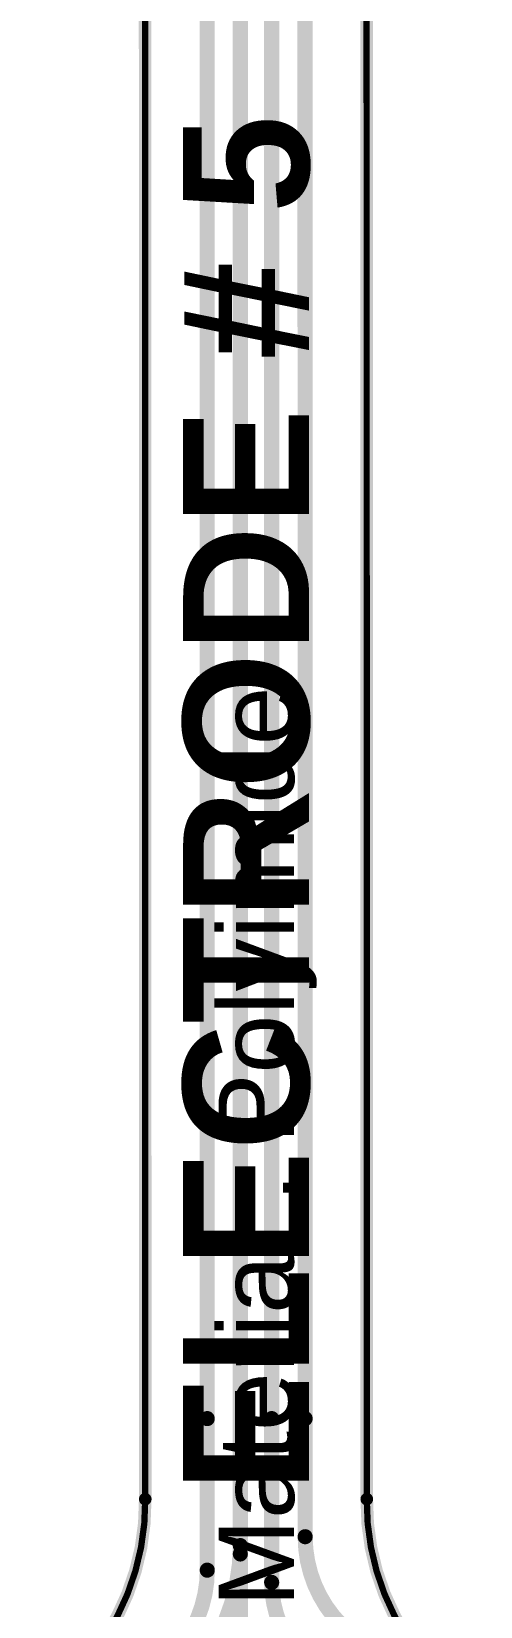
# Model space of a CAD drawing. Header units: inches. Extents: x 3 to 457, y -41 to 239.
# Drawn here: x 105.5 to 114.57, y 30.29 to 62.08 of the extents above; entities that cross this region are included whole.
import ezdxf

# ---------------------------------------------------------------- set-up
doc = ezdxf.new("R2010")
doc.units = ezdxf.units.IN
for name, color, linetype in [('Board Outline', 216, 'Continuous'), ('Bottom Layer', 5, 'Continuous'), ('Fabrication', 76, 'Continuous'), ('Top Layer', 1, 'Continuous'), ('Top Overlay', 2, 'Continuous')]:
    doc.layers.add(name, color=color, linetype=linetype)
doc.styles.add('Arial', font='', dxfattribs={"height": 0.2})
doc.styles.add('Arial_Bold', font='', dxfattribs={"height": 0.2})
doc.styles.get('Arial').set_extended_font_data('Arial')
doc.styles.get('Arial_Bold').set_extended_font_data('Arial', bold=True)

msp = doc.modelspace()

# ---------------------------------------------------------------- linework, layer by layer
at = {"layer": 'Board Outline'}
for points in [[(107.794, 114.243, 0.127, 0.127, 0), (107.8, 32.461, 0.127, 0.127, 0)], [(112.264, 113.897, 0.127, 0.127, 0), (112.271, 32.461, 0.127, 0.127, 0)], [(107.8, 32.461, 0.127, 0.127, -0.250069), (105.632, 28.284, 0.127, 0.127, 0)], [(114.439, 28.284, 0.127, 0.127, -0.250069), (112.271, 32.461, 0.127, 0.127, 0)]]:
    msp.add_lwpolyline(points, format="xyseb", dxfattribs=at)
for points in [[(107.769, 32.461, 0.0635, 0.0635, 1), (107.832, 32.461, 0.0635, 0.0635, 1)], [(107.769, 32.461, 0.0635, 0.0635, 1), (107.832, 32.461, 0.0635, 0.0635, 1)], [(112.239, 32.461, 0.0635, 0.0635, 1), (112.303, 32.461, 0.0635, 0.0635, 1)], [(112.239, 32.461, 0.0635, 0.0635, 1), (112.303, 32.461, 0.0635, 0.0635, 1)]]:
    msp.add_lwpolyline(points, format="xyseb", close=True, dxfattribs=at)
at = {"layer": 'Bottom Layer'}
for points in [[(109.719, 29.953, 0.305, 0.305, 0), (109.719, 118.05, 0.305, 0.305, 0)], [(109.052, 34.087, 0.305, 0.305, 0), (109.052, 115.256, 0.305, 0.305, 0)], [(110.352, 34.087, 0.305, 0.305, 0), (110.352, 115.526, 0.305, 0.305, 0)], [(111.019, 115.508, 0.305, 0.305, 0), (111.028, 34.087, 0.305, 0.305, 0)], [(109.052, 31.028, 0.305, 0.305, 0), (109.052, 34.087, 0.305, 0.305, 0)], [(110.352, 30.781, 0.305, 0.305, 0), (110.352, 34.087, 0.305, 0.305, 0)], [(111.028, 31.703, 0.305, 0.305, 0), (111.028, 34.087, 0.305, 0.305, 0)], [(111.763, 29.916, 0.305, 0.305, -0.197684), (111.028, 31.703, 0.305, 0.305, 0)], [(109.719, 29.953, 0.305, 0.305, 0), (109.719, 31.354, 0.305, 0.305, 0)], [(109.052, 31.028, 0.305, 0.305, -0.198912), (108.318, 29.257, 0.305, 0.305, 0)], [(110.992, 29.235, 0.305, 0.305, -0.198912), (110.352, 30.781, 0.305, 0.305, 0)]]:
    msp.add_lwpolyline(points, format="xyseb", dxfattribs=at)
for points in [[(108.975, 34.087, 0.152, 0.152, 1), (109.128, 34.087, 0.152, 0.152, 1)], [(108.975, 34.087, 0.152, 0.152, 1), (109.128, 34.087, 0.152, 0.152, 1)], [(110.275, 34.087, 0.152, 0.152, 1), (110.428, 34.087, 0.152, 0.152, 1)], [(110.275, 34.087, 0.152, 0.152, 1), (110.428, 34.087, 0.152, 0.152, 1)], [(110.951, 34.087, 0.152, 0.152, 1), (111.104, 34.087, 0.152, 0.152, 1)], [(110.951, 34.087, 0.152, 0.152, 1), (111.104, 34.087, 0.152, 0.152, 1)], [(110.951, 31.703, 0.152, 0.152, 1), (111.104, 31.703, 0.152, 0.152, 1)], [(110.951, 31.703, 0.152, 0.152, 1), (111.104, 31.703, 0.152, 0.152, 1)], [(109.643, 31.354, 0.152, 0.152, 1), (109.795, 31.354, 0.152, 0.152, 1)], [(108.975, 31.028, 0.152, 0.152, 1), (109.128, 31.028, 0.152, 0.152, 1)], [(108.975, 31.028, 0.152, 0.152, 1), (109.128, 31.028, 0.152, 0.152, 1)], [(110.275, 30.781, 0.152, 0.152, 1), (110.428, 30.781, 0.152, 0.152, 1)], [(110.275, 30.781, 0.152, 0.152, 1), (110.428, 30.781, 0.152, 0.152, 1)]]:
    msp.add_lwpolyline(points, format="xyseb", close=True, dxfattribs=at)
at = {"layer": 'Fabrication'}
for points in [[(107.794, 114.243, 0.254, 0.254, 0), (107.8, 32.461, 0.254, 0.254, 0)], [(112.264, 113.897, 0.254, 0.254, 0), (112.271, 32.461, 0.254, 0.254, 0)], [(107.8, 32.461, 0.254, 0.254, -0.250069), (105.632, 28.284, 0.254, 0.254, 0)], [(114.439, 28.284, 0.254, 0.254, -0.250069), (112.271, 32.461, 0.254, 0.254, 0)]]:
    msp.add_lwpolyline(points, format="xyseb", dxfattribs=at)
for points in [[(107.737, 32.461, 0.127, 0.127, 1), (107.864, 32.461, 0.127, 0.127, 1)], [(107.737, 32.461, 0.127, 0.127, 1), (107.864, 32.461, 0.127, 0.127, 1)], [(112.208, 32.461, 0.127, 0.127, 1), (112.335, 32.461, 0.127, 0.127, 1)], [(112.208, 32.461, 0.127, 0.127, 1), (112.335, 32.461, 0.127, 0.127, 1)]]:
    msp.add_lwpolyline(points, format="xyseb", close=True, dxfattribs=at)
at = {"layer": 'Top Layer'}
for points in [[(109.719, 31.524, 0.305, 0.305, 0), (109.719, 116.629, 0.305, 0.305, 0)], [(109.719, 31.524, 0.305, 0.305, -0.198912), (108.556, 28.716, 0.305, 0.305, 0)]]:
    msp.add_lwpolyline(points, format="xyseb", dxfattribs=at)
msp.add_lwpolyline([(109.643, 31.524, 0.152, 0.152, 1), (109.795, 31.524, 0.152, 0.152, 1)], format="xyseb", close=True, dxfattribs=at)
msp.add_lwpolyline([(109.643, 31.524, 0.152, 0.152, 1), (109.795, 31.524, 0.152, 0.152, 1)], format="xyseb", close=True, dxfattribs=at)

# ---------------------------------------------------------------- texts
at = {"layer": 'Fabrication', "style": 'Arial'}
msp.add_text('Material : Polyimide', height=1.524, rotation=90, dxfattribs=at).set_placement((110.803, 30.288))
at = {"layer": 'Top Overlay', "style": 'Arial_Bold'}
msp.add_text('ELECTRODE # 5', height=2.54, rotation=90, dxfattribs=at).set_placement((111.105, 32.595))

doc.saveas('drawing.dxf')
